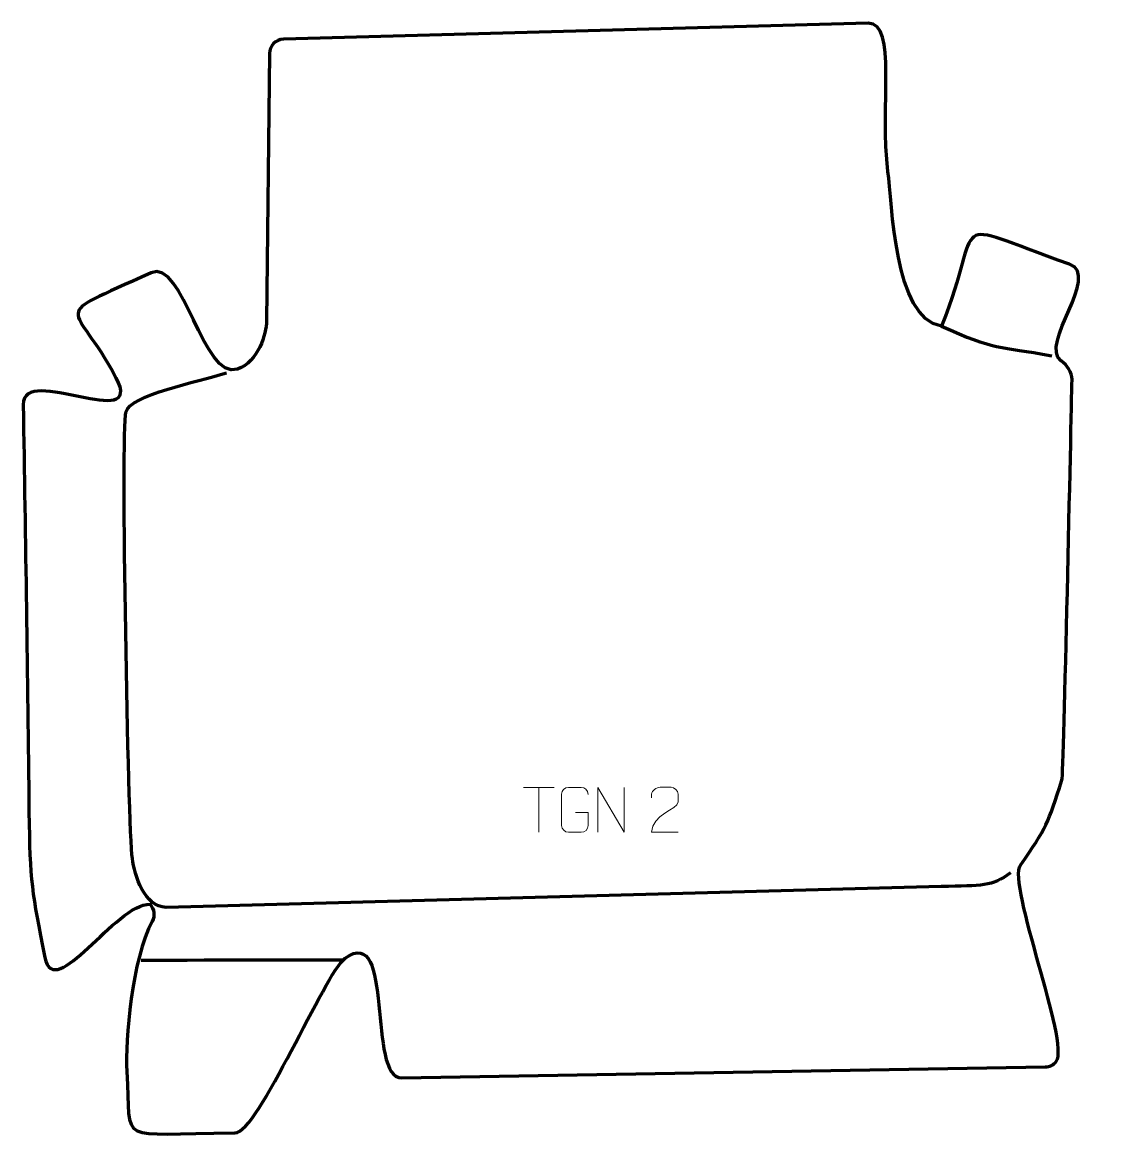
# Model space of a CAD drawing. Header units: millimetres. Extents: x 1113 to 1713, y 0 to 626.
import ezdxf

# ---------------------------------------------------------------- set-up
doc = ezdxf.new("R2010")
doc.units = ezdxf.units.MM
doc.header["$MEASUREMENT"] = 0
doc.layers.add('layer 1', color=7, linetype='Continuous')
doc.layers.add('layer 2', color=7, linetype='Continuous')

msp = doc.modelspace()

# ---------------------------------------------------------------- linework, layer by layer
at = {"layer": 'layer 1', "color": 242, "lineweight": 158}
msp.add_open_spline([(1257.8649, 616.4394), (1257.8649, 616.4394), (1583.0229, 625.3257), (1583.0229, 625.3257), (1583.0229, 625.3257), (1599.4016, 625.7733), (1589.2373, 578.4744), (1593.9646, 543.0329), (1593.9646, 543.0329), (1596.2364, 526.0005), (1597.2182, 461.1976), (1623.654, 457.0566), (1623.654, 457.0566), (1648.6952, 518.0479), (1622.9774, 516.8947), (1694.8543, 491.438), (1694.8543, 491.438), (1712.6838, 485.1233), (1677.7144, 446.9176), (1690.2362, 437.6423), (1690.2362, 437.6423), (1693.6331, 435.1261), (1696.4326, 431.7337), (1696.3233, 427.128), (1696.3233, 427.128), (1695.8204, 405.9368), (1691.6849, 207.7377), (1690.7196, 204.713), (1690.7196, 204.713), (1682.973, 180.4389), (1682.2232, 178.364), (1667.6556, 157.462), (1667.6556, 157.462), (1660.171, 146.7229), (1695.356, 58.3581), (1687.5239, 48.2836), (1687.5239, 48.2836), (1685.9864, 46.3059), (1683.8483, 45.2374), (1681.3436, 45.1949), (1681.3436, 45.1949), (1681.3436, 45.1949), (1323.6978, 39.1331), (1323.6978, 39.1331), (1323.6978, 39.1331), (1304.0156, 38.7995), (1319.8454, 125.7439), (1292.1876, 105.6348), (1292.1876, 105.6348), (1280.9802, 97.4863), (1243.8256, 8.5331), (1230.933, 8.5331), (1230.933, 8.5331), (1163.4662, 8.5331), (1173.3992, 0.4394), (1170.8237, 42.7207), (1170.8237, 42.7207), (1169.7728, 59.9727), (1173.6814, 105.179), (1184.8872, 126.1537), (1184.8872, 126.1537), (1186.4868, 129.1477), (1186.1245, 132.9974), (1183.7034, 135.6391), (1183.7034, 135.6391), (1164.5218, 136.1873), (1130.4979, 80.3082), (1125.2669, 106.1136), (1125.2669, 106.1136), (1118.0686, 141.6241), (1116.7885, 148.5252), (1116.3916, 186.9998), (1116.3916, 186.9998), (1115.6112, 262.6552), (1114.4173, 337.6941), (1113.1671, 413.3513), (1113.1671, 413.3513), (1112.7871, 436.3457), (1181.0755, 396.8504), (1164.7116, 428.2703), (1164.7116, 428.2703), (1141.5429, 472.756), (1125.2585, 459.5456), (1184.2827, 486.7121), (1184.2827, 486.7121), (1202.0862, 494.9063), (1213.3653, 426.3136), (1232.2521, 433.0586), (1232.2521, 433.0586), (1244.0131, 437.2588), (1248.4074, 452.7555), (1248.4843, 459.8917), (1248.4843, 459.8917), (1248.4843, 459.8917), (1250.0839, 608.5285), (1250.0839, 608.5285), (1250.0839, 608.5285), (1250.1302, 612.8277), (1253.5671, 616.3219), (1257.8649, 616.4394)], degree=3, knots=[0, 0, 0, 0, 0.03846154, 0.03846154, 0.03846154, 0.03846154, 0.07692308, 0.07692308, 0.07692308, 0.07692308, 0.11538462, 0.11538462, 0.11538462, 0.11538462, 0.15384615, 0.15384615, 0.15384615, 0.15384615, 0.19230769, 0.19230769, 0.19230769, 0.19230769, 0.23076923, 0.23076923, 0.23076923, 0.23076923, 0.26923077, 0.26923077, 0.26923077, 0.26923077, 0.30769231, 0.30769231, 0.30769231, 0.30769231, 0.34615385, 0.34615385, 0.34615385, 0.34615385, 0.38461538, 0.38461538, 0.38461538, 0.38461538, 0.42307692, 0.42307692, 0.42307692, 0.42307692, 0.46153846, 0.46153846, 0.46153846, 0.46153846, 0.5, 0.5, 0.5, 0.5, 0.53846154, 0.53846154, 0.53846154, 0.53846154, 0.57692308, 0.57692308, 0.57692308, 0.57692308, 0.61538462, 0.61538462, 0.61538462, 0.61538462, 0.65384615, 0.65384615, 0.65384615, 0.65384615, 0.69230769, 0.69230769, 0.69230769, 0.69230769, 0.73076923, 0.73076923, 0.73076923, 0.73076923, 0.76923077, 0.76923077, 0.76923077, 0.76923077, 0.80769231, 0.80769231, 0.80769231, 0.80769231, 0.84615385, 0.84615385, 0.84615385, 0.84615385, 0.88461538, 0.88461538, 0.88461538, 0.88461538, 0.92307692, 0.92307692, 0.92307692, 0.92307692, 1, 1, 1, 1], dxfattribs=at)
at = {"layer": 'layer 2', "color": 142, "lineweight": 158}
for points in [[(1623.654, 457.0566), (1653.3142, 443.3977), (1655.4924, 445.9989), (1685.0373, 440.5466)], [(1290.8072, 104.6311), (1288.6906, 104.6311), (1178.8354, 104.4194), (1178.8354, 104.4194)]]:
    msp.add_open_spline(points, degree=3, dxfattribs=at)
msp.add_open_spline([(1662.177, 153.1032), (1651.3202, 145.2622), (1646.639, 146.1005), (1623.4881, 145.4787), (1623.4881, 145.4787), (1623.4881, 145.4787), (1192.7, 133.8415), (1192.7, 133.8415), (1192.7, 133.8415), (1180.3541, 134.3583), (1175.22, 151.5614), (1173.8616, 161.1465), (1173.8616, 161.1465), (1171.5245, 177.6378), (1167.4857, 398.1999), (1170.2905, 409.1858), (1170.2905, 409.1858), (1172.7169, 418.6895), (1209.7276, 426.0324), (1226.2491, 431.0214)], degree=3, knots=[0, 0, 0, 0, 0.16666667, 0.16666667, 0.16666667, 0.16666667, 0.33333333, 0.33333333, 0.33333333, 0.33333333, 0.5, 0.5, 0.5, 0.5, 0.66666667, 0.66666667, 0.66666667, 0.66666667, 1, 1, 1, 1], dxfattribs=at)
at = {"layer": 'layer 2', "color": 250, "lineweight": 9}
for points in [[(1391.4005, 200.6119), (1391.4005, 200.6119), (1408.3877, 200.6119), (1408.3877, 200.6119)], [(1399.8943, 175.6819), (1399.8943, 175.6819), (1399.8943, 200.6354), (1399.8943, 200.6354)]]:
    msp.add_open_spline(points, degree=3, dxfattribs=at)
for points, knots in [([(1420.149, 186.6676), (1420.149, 186.6676), (1427.3171, 186.6676), (1427.3171, 186.6676), (1427.3171, 186.6676), (1427.3171, 186.6676), (1427.3171, 179.4995), (1427.3171, 179.4995), (1427.3171, 179.4995), (1427.1774, 177.1761), (1425.5002, 175.6965), (1423.3524, 175.6857), (1423.3524, 175.6857), (1421.0206, 175.6861), (1418.6886, 175.6861), (1416.3571, 175.6857), (1416.3571, 175.6857), (1414.4322, 175.5803), (1412.46, 177.4648), (1412.4712, 179.4821), (1412.4712, 179.4821), (1412.4716, 185.2522), (1412.4716, 191.0219), (1412.4712, 196.7912), (1412.4712, 196.7912), (1412.4754, 198.9293), (1414.2222, 200.6485), (1416.3745, 200.6351), (1416.3745, 200.6351), (1418.7002, 200.6351), (1421.0263, 200.6351), (1423.3524, 200.6351), (1423.3524, 200.6351), (1425.2991, 200.6705), (1427.2905, 199.179), (1427.3171, 196.7413)], [0, 0, 0, 0, 0.1, 0.1, 0.1, 0.1, 0.2, 0.2, 0.2, 0.2, 0.3, 0.3, 0.3, 0.3, 0.4, 0.4, 0.4, 0.4, 0.5, 0.5, 0.5, 0.5, 0.6, 0.6, 0.6, 0.6, 0.7, 0.7, 0.7, 0.7, 0.8, 0.8, 0.8, 0.8, 1, 1, 1, 1]), ([(1432.5667, 175.6819), (1432.5667, 175.6819), (1432.5667, 200.6354), (1432.5667, 200.6354), (1432.5667, 200.6354), (1432.5667, 200.6354), (1447.2215, 175.6819), (1447.2215, 175.6819), (1447.2215, 175.6819), (1447.2215, 175.6819), (1447.2215, 200.6354), (1447.2215, 200.6354)], [0, 0, 0, 0, 0.25, 0.25, 0.25, 0.25, 0.5, 0.5, 0.5, 0.5, 1, 1, 1, 1]), ([(1477.2655, 175.6715), (1472.3511, 175.6718), (1467.4367, 175.6718), (1462.5226, 175.6715), (1462.5226, 175.6715), (1462.5226, 185.6038), (1477.1736, 188.245), (1477.2655, 192.5553), (1477.2655, 192.5553), (1477.2652, 193.9794), (1477.2652, 195.4031), (1477.2655, 196.8264), (1477.2655, 196.8264), (1477.2486, 198.9035), (1475.1258, 200.6283), (1473.4548, 200.6456), (1473.4548, 200.6456), (1471.3816, 200.6452), (1469.3087, 200.6452), (1467.2363, 200.6456), (1467.2363, 200.6456), (1465.4142, 200.6621), (1462.5895, 198.87), (1462.5226, 196.7764), (1462.5226, 196.7764), (1462.5226, 196.7764), (1462.5226, 194.7216), (1462.5226, 194.7216)], [0, 0, 0, 0, 0.125, 0.125, 0.125, 0.125, 0.25, 0.25, 0.25, 0.25, 0.375, 0.375, 0.375, 0.375, 0.5, 0.5, 0.5, 0.5, 0.625, 0.625, 0.625, 0.625, 0.75, 0.75, 0.75, 0.75, 1, 1, 1, 1])]:
    msp.add_open_spline(points, degree=3, knots=knots, dxfattribs=at)

doc.saveas('drawing.dxf')
